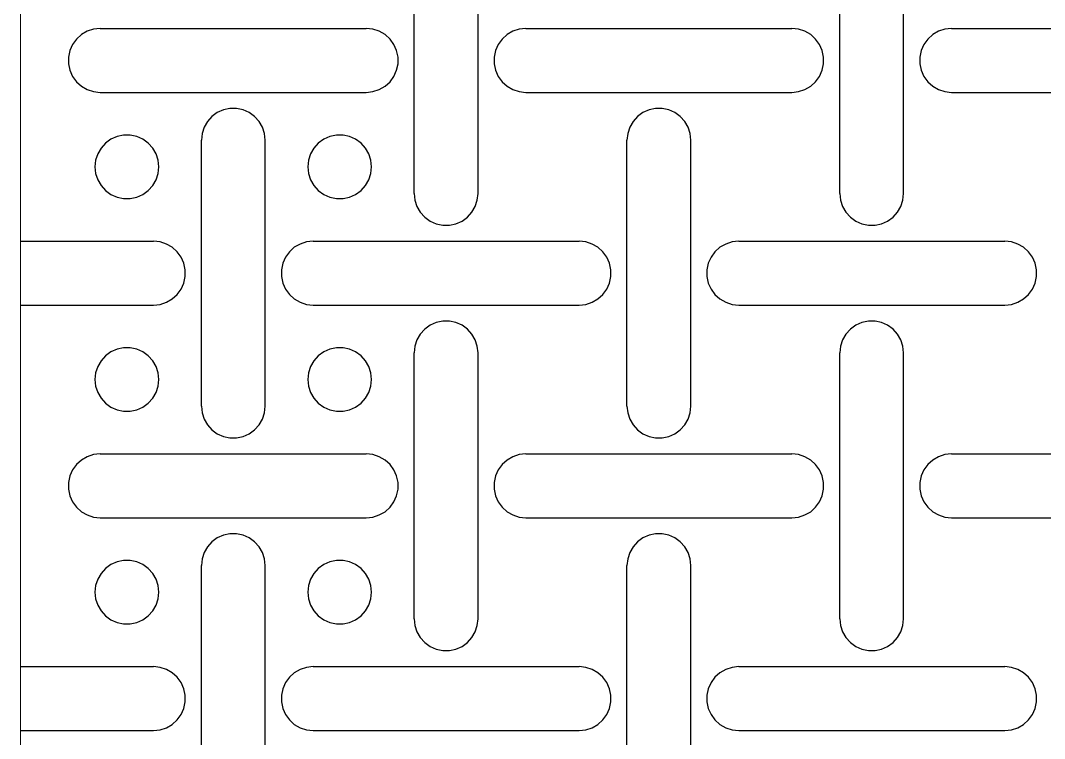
# Model space of a CAD drawing. Header units: metres. Extents: x 0 to 140, y -20 to 220.
# Drawn here: x 0 to 48.12, y 48.12 to 81.88 of the extents above; entities that cross this region are included whole.
import ezdxf

# ---------------------------------------------------------------- set-up
doc = ezdxf.new("R2010")
doc.units = ezdxf.units.M

msp = doc.modelspace()

# ---------------------------------------------------------------- linework, layer by layer
at = {"lineweight": 0}
msp.add_line((0, -20), (0, 220), dxfattribs=at)
for p, q in [((18.5, 73.75), (18.5, 86.25)), ((21.5, 73.75), (21.5, 86.25)), ((38.5, 73.75), (38.5, 86.25)), ((41.5, 73.75), (41.5, 86.25)), ((3.14, 81.37), (2.868, 81.214)), ((3.438, 81.467), (3.14, 81.37)), ((3.75, 81.5), (3.438, 81.467)), ((3.75, 81.5), (16.25, 81.5)), ((16.562, 81.467), (16.25, 81.5)), ((16.86, 81.37), (16.562, 81.467)), ((17.132, 81.214), (16.86, 81.37)), ((23.14, 81.37), (22.868, 81.214)), ((23.438, 81.467), (23.14, 81.37)), ((23.75, 81.5), (23.438, 81.467)), ((23.75, 81.5), (36.25, 81.5)), ((36.562, 81.467), (36.25, 81.5)), ((36.86, 81.37), (36.562, 81.467)), ((37.132, 81.214), (36.86, 81.37)), ((43.14, 81.37), (42.868, 81.214)), ((43.438, 81.467), (43.14, 81.37)), ((43.75, 81.5), (43.438, 81.467)), ((43.75, 81.5), (56.25, 81.5)), ((2.635, 81.004), (2.451, 80.75)), ((2.868, 81.214), (2.635, 81.004)), ((17.365, 81.004), (17.132, 81.214)), ((17.549, 80.75), (17.365, 81.004)), ((22.635, 81.004), (22.451, 80.75)), ((22.868, 81.214), (22.635, 81.004)), ((37.365, 81.004), (37.132, 81.214)), ((37.549, 80.75), (37.365, 81.004)), ((42.635, 81.004), (42.451, 80.75)), ((42.868, 81.214), (42.635, 81.004)), ((2.323, 80.464), (2.258, 80.157)), ((2.451, 80.75), (2.323, 80.464)), ((17.677, 80.464), (17.549, 80.75)), ((17.742, 80.157), (17.677, 80.464)), ((22.323, 80.464), (22.258, 80.157)), ((22.451, 80.75), (22.323, 80.464)), ((37.677, 80.464), (37.549, 80.75)), ((37.742, 80.157), (37.677, 80.464)), ((42.323, 80.464), (42.258, 80.157)), ((42.451, 80.75), (42.323, 80.464)), ((2.258, 80.157), (2.258, 79.843)), ((17.742, 79.843), (17.742, 80.157)), ((22.258, 80.157), (22.258, 79.843)), ((37.742, 79.843), (37.742, 80.157)), ((42.258, 80.157), (42.258, 79.843)), ((2.258, 79.843), (2.323, 79.536)), ((2.323, 79.536), (2.451, 79.25)), ((17.549, 79.25), (17.677, 79.536)), ((17.677, 79.536), (17.742, 79.843)), ((22.258, 79.843), (22.323, 79.536)), ((22.323, 79.536), (22.451, 79.25)), ((37.549, 79.25), (37.677, 79.536)), ((37.677, 79.536), (37.742, 79.843)), ((42.258, 79.843), (42.323, 79.536)), ((42.323, 79.536), (42.451, 79.25)), ((2.451, 79.25), (2.635, 78.996)), ((2.635, 78.996), (2.868, 78.786)), ((17.132, 78.786), (17.365, 78.996)), ((17.365, 78.996), (17.549, 79.25)), ((22.451, 79.25), (22.635, 78.996)), ((22.635, 78.996), (22.868, 78.786)), ((37.132, 78.786), (37.365, 78.996)), ((37.365, 78.996), (37.549, 79.25)), ((42.451, 79.25), (42.635, 78.996)), ((42.635, 78.996), (42.868, 78.786)), ((2.868, 78.786), (3.14, 78.63)), ((3.14, 78.63), (3.438, 78.533)), ((3.438, 78.533), (3.75, 78.5)), ((3.75, 78.5), (16.25, 78.5)), ((16.25, 78.5), (16.562, 78.533)), ((16.562, 78.533), (16.86, 78.63)), ((16.86, 78.63), (17.132, 78.786)), ((22.868, 78.786), (23.14, 78.63)), ((23.14, 78.63), (23.438, 78.533)), ((23.438, 78.533), (23.75, 78.5)), ((23.75, 78.5), (36.25, 78.5)), ((36.25, 78.5), (36.562, 78.533)), ((36.562, 78.533), (36.86, 78.63)), ((36.86, 78.63), (37.132, 78.786)), ((42.868, 78.786), (43.14, 78.63)), ((43.14, 78.63), (43.438, 78.533)), ((43.438, 78.533), (43.75, 78.5)), ((43.75, 78.5), (56.25, 78.5)), ((9.25, 77.549), (8.996, 77.365)), ((9.536, 77.677), (9.25, 77.549)), ((9.843, 77.742), (9.536, 77.677)), ((10.157, 77.742), (9.843, 77.742)), ((10.464, 77.677), (10.157, 77.742)), ((10.75, 77.549), (10.464, 77.677)), ((11.004, 77.365), (10.75, 77.549)), ((29.25, 77.549), (28.996, 77.365)), ((29.536, 77.677), (29.25, 77.549)), ((29.843, 77.742), (29.536, 77.677)), ((30.157, 77.742), (29.843, 77.742)), ((30.464, 77.677), (30.157, 77.742)), ((30.75, 77.549), (30.464, 77.677)), ((31.004, 77.365), (30.75, 77.549)), ((8.786, 77.132), (8.63, 76.86)), ((8.996, 77.365), (8.786, 77.132)), ((11.214, 77.132), (11.004, 77.365)), ((11.37, 76.86), (11.214, 77.132)), ((28.786, 77.132), (28.63, 76.86)), ((28.996, 77.365), (28.786, 77.132)), ((31.214, 77.132), (31.004, 77.365)), ((31.37, 76.86), (31.214, 77.132)), ((8.533, 76.562), (8.5, 76.25)), ((8.63, 76.86), (8.533, 76.562)), ((11.467, 76.562), (11.37, 76.86)), ((11.5, 76.25), (11.467, 76.562)), ((28.533, 76.562), (28.5, 76.25)), ((28.63, 76.86), (28.533, 76.562)), ((31.467, 76.562), (31.37, 76.86)), ((31.5, 76.25), (31.467, 76.562)), ((3.996, 76.115), (3.786, 75.882)), ((4.25, 76.299), (3.996, 76.115)), ((4.536, 76.427), (4.25, 76.299)), ((4.843, 76.492), (4.536, 76.427)), ((5.157, 76.492), (4.843, 76.492)), ((5.464, 76.427), (5.157, 76.492)), ((5.75, 76.299), (5.464, 76.427)), ((6.004, 76.115), (5.75, 76.299)), ((6.214, 75.882), (6.004, 76.115)), ((8.5, 63.75), (8.5, 76.25)), ((11.5, 63.75), (11.5, 76.25)), ((13.996, 76.115), (13.786, 75.882)), ((14.25, 76.299), (13.996, 76.115)), ((14.536, 76.427), (14.25, 76.299)), ((14.843, 76.492), (14.536, 76.427)), ((15.157, 76.492), (14.843, 76.492)), ((15.464, 76.427), (15.157, 76.492)), ((15.75, 76.299), (15.464, 76.427)), ((16.004, 76.115), (15.75, 76.299)), ((16.214, 75.882), (16.004, 76.115)), ((28.5, 63.75), (28.5, 76.25)), ((31.5, 63.75), (31.5, 76.25)), ((3.63, 75.61), (3.533, 75.312)), ((3.786, 75.882), (3.63, 75.61)), ((6.37, 75.61), (6.214, 75.882)), ((6.467, 75.312), (6.37, 75.61)), ((13.63, 75.61), (13.533, 75.312)), ((13.786, 75.882), (13.63, 75.61)), ((16.37, 75.61), (16.214, 75.882)), ((16.467, 75.312), (16.37, 75.61)), ((3.533, 75.312), (3.5, 75)), ((6.5, 75), (6.467, 75.312)), ((13.533, 75.312), (13.5, 75)), ((16.5, 75), (16.467, 75.312)), ((3.5, 75), (3.533, 74.688)), ((3.533, 74.688), (3.63, 74.39)), ((6.37, 74.39), (6.467, 74.688)), ((6.467, 74.688), (6.5, 75)), ((13.5, 75), (13.533, 74.688)), ((13.533, 74.688), (13.63, 74.39)), ((16.37, 74.39), (16.467, 74.688)), ((16.467, 74.688), (16.5, 75)), ((3.63, 74.39), (3.786, 74.118)), ((3.786, 74.118), (3.996, 73.885)), ((6.004, 73.885), (6.214, 74.118)), ((6.214, 74.118), (6.37, 74.39)), ((13.63, 74.39), (13.786, 74.118)), ((13.786, 74.118), (13.996, 73.885)), ((16.004, 73.885), (16.214, 74.118)), ((16.214, 74.118), (16.37, 74.39)), ((3.996, 73.885), (4.25, 73.701)), ((4.25, 73.701), (4.536, 73.573)), ((5.464, 73.573), (5.75, 73.701)), ((5.75, 73.701), (6.004, 73.885)), ((13.996, 73.885), (14.25, 73.701)), ((14.25, 73.701), (14.536, 73.573)), ((15.464, 73.573), (15.75, 73.701)), ((15.75, 73.701), (16.004, 73.885)), ((18.5, 73.75), (18.533, 73.438)), ((21.467, 73.438), (21.5, 73.75)), ((38.5, 73.75), (38.533, 73.438)), ((41.467, 73.438), (41.5, 73.75)), ((4.536, 73.573), (4.843, 73.508)), ((4.843, 73.508), (5.157, 73.508)), ((5.157, 73.508), (5.464, 73.573)), ((14.536, 73.573), (14.843, 73.508)), ((14.843, 73.508), (15.157, 73.508)), ((15.157, 73.508), (15.464, 73.573)), ((18.533, 73.438), (18.63, 73.14)), ((21.37, 73.14), (21.467, 73.438)), ((38.533, 73.438), (38.63, 73.14)), ((41.37, 73.14), (41.467, 73.438)), ((18.63, 73.14), (18.786, 72.868)), ((18.786, 72.868), (18.996, 72.635)), ((21.004, 72.635), (21.214, 72.868)), ((21.214, 72.868), (21.37, 73.14)), ((38.63, 73.14), (38.786, 72.868)), ((38.786, 72.868), (38.996, 72.635)), ((41.004, 72.635), (41.214, 72.868)), ((41.214, 72.868), (41.37, 73.14)), ((18.996, 72.635), (19.25, 72.451)), ((19.25, 72.451), (19.536, 72.323)), ((19.536, 72.323), (19.843, 72.258)), ((19.843, 72.258), (20.157, 72.258)), ((20.157, 72.258), (20.464, 72.323)), ((20.464, 72.323), (20.75, 72.451)), ((20.75, 72.451), (21.004, 72.635)), ((38.996, 72.635), (39.25, 72.451)), ((39.25, 72.451), (39.536, 72.323)), ((39.536, 72.323), (39.843, 72.258)), ((39.843, 72.258), (40.157, 72.258)), ((40.157, 72.258), (40.464, 72.323)), ((40.464, 72.323), (40.75, 72.451)), ((40.75, 72.451), (41.004, 72.635)), ((0, 71.5), (6.25, 71.5)), ((6.562, 71.467), (6.25, 71.5)), ((6.86, 71.37), (6.562, 71.467)), ((7.132, 71.214), (6.86, 71.37)), ((13.14, 71.37), (12.868, 71.214)), ((13.438, 71.467), (13.14, 71.37)), ((13.75, 71.5), (13.438, 71.467)), ((13.75, 71.5), (26.25, 71.5)), ((26.562, 71.467), (26.25, 71.5)), ((26.86, 71.37), (26.562, 71.467)), ((27.132, 71.214), (26.86, 71.37)), ((33.14, 71.37), (32.868, 71.214)), ((33.438, 71.467), (33.14, 71.37)), ((33.75, 71.5), (33.438, 71.467)), ((33.75, 71.5), (46.25, 71.5)), ((46.562, 71.467), (46.25, 71.5)), ((46.86, 71.37), (46.562, 71.467)), ((47.132, 71.214), (46.86, 71.37)), ((7.365, 71.004), (7.132, 71.214)), ((7.549, 70.75), (7.365, 71.004)), ((7.677, 70.464), (7.549, 70.75)), ((12.451, 70.75), (12.323, 70.464)), ((12.635, 71.004), (12.451, 70.75)), ((12.868, 71.214), (12.635, 71.004)), ((27.365, 71.004), (27.132, 71.214)), ((27.549, 70.75), (27.365, 71.004)), ((27.677, 70.464), (27.549, 70.75)), ((32.451, 70.75), (32.323, 70.464)), ((32.635, 71.004), (32.451, 70.75)), ((32.868, 71.214), (32.635, 71.004)), ((47.365, 71.004), (47.132, 71.214)), ((47.549, 70.75), (47.365, 71.004)), ((47.677, 70.464), (47.549, 70.75)), ((7.742, 70.157), (7.677, 70.464)), ((12.323, 70.464), (12.258, 70.157)), ((27.742, 70.157), (27.677, 70.464)), ((32.323, 70.464), (32.258, 70.157)), ((47.742, 70.157), (47.677, 70.464)), ((7.677, 69.536), (7.742, 69.843)), ((7.742, 69.843), (7.742, 70.157)), ((12.258, 70.157), (12.258, 69.843)), ((12.258, 69.843), (12.323, 69.536)), ((27.677, 69.536), (27.742, 69.843)), ((27.742, 69.843), (27.742, 70.157)), ((32.258, 70.157), (32.258, 69.843)), ((32.258, 69.843), (32.323, 69.536)), ((47.677, 69.536), (47.742, 69.843)), ((47.742, 69.843), (47.742, 70.157)), ((7.549, 69.25), (7.677, 69.536)), ((12.323, 69.536), (12.451, 69.25)), ((27.549, 69.25), (27.677, 69.536)), ((32.323, 69.536), (32.451, 69.25)), ((47.549, 69.25), (47.677, 69.536)), ((7.132, 68.786), (7.365, 68.996)), ((7.365, 68.996), (7.549, 69.25)), ((12.451, 69.25), (12.635, 68.996)), ((12.635, 68.996), (12.868, 68.786)), ((27.132, 68.786), (27.365, 68.996)), ((27.365, 68.996), (27.549, 69.25)), ((32.451, 69.25), (32.635, 68.996)), ((32.635, 68.996), (32.868, 68.786)), ((47.132, 68.786), (47.365, 68.996)), ((47.365, 68.996), (47.549, 69.25)), ((0, 68.5), (6.25, 68.5)), ((6.25, 68.5), (6.562, 68.533)), ((6.562, 68.533), (6.86, 68.63)), ((6.86, 68.63), (7.132, 68.786)), ((12.868, 68.786), (13.14, 68.63)), ((13.14, 68.63), (13.438, 68.533)), ((13.438, 68.533), (13.75, 68.5)), ((13.75, 68.5), (26.25, 68.5)), ((26.25, 68.5), (26.562, 68.533)), ((26.562, 68.533), (26.86, 68.63)), ((26.86, 68.63), (27.132, 68.786)), ((32.868, 68.786), (33.14, 68.63)), ((33.14, 68.63), (33.438, 68.533)), ((33.438, 68.533), (33.75, 68.5)), ((33.75, 68.5), (46.25, 68.5)), ((46.25, 68.5), (46.562, 68.533)), ((46.562, 68.533), (46.86, 68.63)), ((46.86, 68.63), (47.132, 68.786)), ((19.25, 67.549), (18.996, 67.365)), ((19.536, 67.677), (19.25, 67.549)), ((19.843, 67.742), (19.536, 67.677)), ((20.157, 67.742), (19.843, 67.742)), ((20.464, 67.677), (20.157, 67.742)), ((20.75, 67.549), (20.464, 67.677)), ((21.004, 67.365), (20.75, 67.549)), ((39.25, 67.549), (38.996, 67.365)), ((39.536, 67.677), (39.25, 67.549)), ((39.843, 67.742), (39.536, 67.677)), ((40.157, 67.742), (39.843, 67.742)), ((40.464, 67.677), (40.157, 67.742)), ((40.75, 67.549), (40.464, 67.677)), ((41.004, 67.365), (40.75, 67.549)), ((18.786, 67.132), (18.63, 66.86)), ((18.996, 67.365), (18.786, 67.132)), ((21.214, 67.132), (21.004, 67.365)), ((21.37, 66.86), (21.214, 67.132)), ((38.786, 67.132), (38.63, 66.86)), ((38.996, 67.365), (38.786, 67.132)), ((41.214, 67.132), (41.004, 67.365)), ((41.37, 66.86), (41.214, 67.132)), ((4.536, 66.427), (4.25, 66.299)), ((4.843, 66.492), (4.536, 66.427)), ((5.157, 66.492), (4.843, 66.492)), ((5.464, 66.427), (5.157, 66.492)), ((5.75, 66.299), (5.464, 66.427)), ((14.536, 66.427), (14.25, 66.299)), ((14.843, 66.492), (14.536, 66.427)), ((15.157, 66.492), (14.843, 66.492)), ((15.464, 66.427), (15.157, 66.492)), ((15.75, 66.299), (15.464, 66.427)), ((18.533, 66.562), (18.5, 66.25)), ((18.63, 66.86), (18.533, 66.562)), ((21.467, 66.562), (21.37, 66.86)), ((21.5, 66.25), (21.467, 66.562)), ((38.533, 66.562), (38.5, 66.25)), ((38.63, 66.86), (38.533, 66.562)), ((41.467, 66.562), (41.37, 66.86)), ((41.5, 66.25), (41.467, 66.562)), ((3.996, 66.115), (3.786, 65.882)), ((4.25, 66.299), (3.996, 66.115)), ((6.004, 66.115), (5.75, 66.299)), ((6.214, 65.882), (6.004, 66.115)), ((13.996, 66.115), (13.786, 65.882)), ((14.25, 66.299), (13.996, 66.115)), ((16.004, 66.115), (15.75, 66.299)), ((16.214, 65.882), (16.004, 66.115)), ((18.5, 53.75), (18.5, 66.25)), ((21.5, 53.75), (21.5, 66.25)), ((38.5, 53.75), (38.5, 66.25)), ((41.5, 53.75), (41.5, 66.25)), ((3.63, 65.61), (3.533, 65.312)), ((3.786, 65.882), (3.63, 65.61)), ((6.37, 65.61), (6.214, 65.882)), ((6.467, 65.312), (6.37, 65.61)), ((13.63, 65.61), (13.533, 65.312)), ((13.786, 65.882), (13.63, 65.61)), ((16.37, 65.61), (16.214, 65.882)), ((16.467, 65.312), (16.37, 65.61)), ((3.533, 65.312), (3.5, 65)), ((3.5, 65), (3.533, 64.688)), ((6.5, 65), (6.467, 65.312)), ((6.467, 64.688), (6.5, 65)), ((13.533, 65.312), (13.5, 65)), ((13.5, 65), (13.533, 64.688)), ((16.5, 65), (16.467, 65.312)), ((16.467, 64.688), (16.5, 65)), ((3.533, 64.688), (3.63, 64.39)), ((6.37, 64.39), (6.467, 64.688)), ((13.533, 64.688), (13.63, 64.39)), ((16.37, 64.39), (16.467, 64.688)), ((3.63, 64.39), (3.786, 64.118)), ((3.786, 64.118), (3.996, 63.885)), ((6.004, 63.885), (6.214, 64.118)), ((6.214, 64.118), (6.37, 64.39)), ((13.63, 64.39), (13.786, 64.118)), ((13.786, 64.118), (13.996, 63.885)), ((16.004, 63.885), (16.214, 64.118)), ((16.214, 64.118), (16.37, 64.39)), ((3.996, 63.885), (4.25, 63.701)), ((4.25, 63.701), (4.536, 63.573)), ((4.536, 63.573), (4.843, 63.508)), ((5.157, 63.508), (5.464, 63.573)), ((5.464, 63.573), (5.75, 63.701)), ((5.75, 63.701), (6.004, 63.885)), ((8.5, 63.75), (8.533, 63.438)), ((11.467, 63.438), (11.5, 63.75)), ((13.996, 63.885), (14.25, 63.701)), ((14.25, 63.701), (14.536, 63.573)), ((14.536, 63.573), (14.843, 63.508)), ((15.157, 63.508), (15.464, 63.573)), ((15.464, 63.573), (15.75, 63.701)), ((15.75, 63.701), (16.004, 63.885)), ((28.5, 63.75), (28.533, 63.438)), ((31.467, 63.438), (31.5, 63.75)), ((4.843, 63.508), (5.157, 63.508)), ((8.533, 63.438), (8.63, 63.14)), ((8.63, 63.14), (8.786, 62.868)), ((11.214, 62.868), (11.37, 63.14)), ((11.37, 63.14), (11.467, 63.438)), ((14.843, 63.508), (15.157, 63.508)), ((28.533, 63.438), (28.63, 63.14)), ((28.63, 63.14), (28.786, 62.868)), ((31.214, 62.868), (31.37, 63.14)), ((31.37, 63.14), (31.467, 63.438)), ((8.786, 62.868), (8.996, 62.635)), ((8.996, 62.635), (9.25, 62.451)), ((10.75, 62.451), (11.004, 62.635)), ((11.004, 62.635), (11.214, 62.868)), ((28.786, 62.868), (28.996, 62.635)), ((28.996, 62.635), (29.25, 62.451)), ((30.75, 62.451), (31.004, 62.635)), ((31.004, 62.635), (31.214, 62.868)), ((9.25, 62.451), (9.536, 62.323)), ((9.536, 62.323), (9.843, 62.258)), ((9.843, 62.258), (10.157, 62.258)), ((10.157, 62.258), (10.464, 62.323)), ((10.464, 62.323), (10.75, 62.451)), ((29.25, 62.451), (29.536, 62.323)), ((29.536, 62.323), (29.843, 62.258)), ((29.843, 62.258), (30.157, 62.258)), ((30.157, 62.258), (30.464, 62.323)), ((30.464, 62.323), (30.75, 62.451)), ((2.868, 61.214), (2.635, 61.004)), ((3.14, 61.37), (2.868, 61.214)), ((3.438, 61.467), (3.14, 61.37)), ((3.75, 61.5), (3.438, 61.467)), ((3.75, 61.5), (16.25, 61.5)), ((16.562, 61.467), (16.25, 61.5)), ((16.86, 61.37), (16.562, 61.467)), ((17.132, 61.214), (16.86, 61.37)), ((17.365, 61.004), (17.132, 61.214)), ((22.868, 61.214), (22.635, 61.004)), ((23.14, 61.37), (22.868, 61.214)), ((23.438, 61.467), (23.14, 61.37)), ((23.75, 61.5), (23.438, 61.467)), ((23.75, 61.5), (36.25, 61.5)), ((36.562, 61.467), (36.25, 61.5)), ((36.86, 61.37), (36.562, 61.467)), ((37.132, 61.214), (36.86, 61.37)), ((37.365, 61.004), (37.132, 61.214)), ((42.868, 61.214), (42.635, 61.004)), ((43.14, 61.37), (42.868, 61.214)), ((43.438, 61.467), (43.14, 61.37)), ((43.75, 61.5), (43.438, 61.467)), ((43.75, 61.5), (56.25, 61.5)), ((2.451, 60.75), (2.323, 60.464)), ((2.635, 61.004), (2.451, 60.75)), ((17.549, 60.75), (17.365, 61.004)), ((17.677, 60.464), (17.549, 60.75)), ((22.451, 60.75), (22.323, 60.464)), ((22.635, 61.004), (22.451, 60.75)), ((37.549, 60.75), (37.365, 61.004)), ((37.677, 60.464), (37.549, 60.75)), ((42.451, 60.75), (42.323, 60.464)), ((42.635, 61.004), (42.451, 60.75)), ((2.323, 60.464), (2.258, 60.157)), ((2.258, 60.157), (2.258, 59.843)), ((17.742, 60.157), (17.677, 60.464)), ((17.742, 59.843), (17.742, 60.157)), ((22.323, 60.464), (22.258, 60.157)), ((22.258, 60.157), (22.258, 59.843)), ((37.742, 60.157), (37.677, 60.464)), ((37.742, 59.843), (37.742, 60.157)), ((42.323, 60.464), (42.258, 60.157)), ((42.258, 60.157), (42.258, 59.843)), ((2.258, 59.843), (2.323, 59.536)), ((17.677, 59.536), (17.742, 59.843)), ((22.258, 59.843), (22.323, 59.536)), ((37.677, 59.536), (37.742, 59.843)), ((42.258, 59.843), (42.323, 59.536)), ((2.323, 59.536), (2.451, 59.25)), ((2.451, 59.25), (2.635, 58.996)), ((17.365, 58.996), (17.549, 59.25)), ((17.549, 59.25), (17.677, 59.536)), ((22.323, 59.536), (22.451, 59.25)), ((22.451, 59.25), (22.635, 58.996)), ((37.365, 58.996), (37.549, 59.25)), ((37.549, 59.25), (37.677, 59.536)), ((42.323, 59.536), (42.451, 59.25)), ((42.451, 59.25), (42.635, 58.996)), ((2.635, 58.996), (2.868, 58.786)), ((2.868, 58.786), (3.14, 58.63)), ((16.86, 58.63), (17.132, 58.786)), ((17.132, 58.786), (17.365, 58.996)), ((22.635, 58.996), (22.868, 58.786)), ((22.868, 58.786), (23.14, 58.63)), ((36.86, 58.63), (37.132, 58.786)), ((37.132, 58.786), (37.365, 58.996)), ((42.635, 58.996), (42.868, 58.786)), ((42.868, 58.786), (43.14, 58.63)), ((3.14, 58.63), (3.438, 58.533)), ((3.438, 58.533), (3.75, 58.5)), ((3.75, 58.5), (16.25, 58.5)), ((16.25, 58.5), (16.562, 58.533)), ((16.562, 58.533), (16.86, 58.63)), ((23.14, 58.63), (23.438, 58.533)), ((23.438, 58.533), (23.75, 58.5)), ((23.75, 58.5), (36.25, 58.5)), ((36.25, 58.5), (36.562, 58.533)), ((36.562, 58.533), (36.86, 58.63)), ((43.14, 58.63), (43.438, 58.533)), ((43.438, 58.533), (43.75, 58.5)), ((43.75, 58.5), (56.25, 58.5)), ((8.996, 57.365), (8.786, 57.132)), ((9.25, 57.549), (8.996, 57.365)), ((9.536, 57.677), (9.25, 57.549)), ((9.843, 57.742), (9.536, 57.677)), ((10.157, 57.742), (9.843, 57.742)), ((10.464, 57.677), (10.157, 57.742)), ((10.75, 57.549), (10.464, 57.677)), ((11.004, 57.365), (10.75, 57.549)), ((11.214, 57.132), (11.004, 57.365)), ((28.996, 57.365), (28.786, 57.132)), ((29.25, 57.549), (28.996, 57.365)), ((29.536, 57.677), (29.25, 57.549)), ((29.843, 57.742), (29.536, 57.677)), ((30.157, 57.742), (29.843, 57.742)), ((30.464, 57.677), (30.157, 57.742)), ((30.75, 57.549), (30.464, 57.677)), ((31.004, 57.365), (30.75, 57.549)), ((31.214, 57.132), (31.004, 57.365)), ((8.63, 56.86), (8.533, 56.562)), ((8.786, 57.132), (8.63, 56.86)), ((11.37, 56.86), (11.214, 57.132)), ((11.467, 56.562), (11.37, 56.86)), ((28.63, 56.86), (28.533, 56.562)), ((28.786, 57.132), (28.63, 56.86)), ((31.37, 56.86), (31.214, 57.132)), ((31.467, 56.562), (31.37, 56.86)), ((4.536, 56.427), (4.25, 56.299)), ((4.843, 56.492), (4.536, 56.427)), ((5.157, 56.492), (4.843, 56.492)), ((5.464, 56.427), (5.157, 56.492)), ((5.75, 56.299), (5.464, 56.427)), ((8.533, 56.562), (8.5, 56.25)), ((11.5, 56.25), (11.467, 56.562)), ((14.536, 56.427), (14.25, 56.299)), ((14.843, 56.492), (14.536, 56.427)), ((15.157, 56.492), (14.843, 56.492)), ((15.464, 56.427), (15.157, 56.492)), ((15.75, 56.299), (15.464, 56.427)), ((28.533, 56.562), (28.5, 56.25)), ((31.5, 56.25), (31.467, 56.562)), ((3.786, 55.882), (3.63, 55.61)), ((3.996, 56.115), (3.786, 55.882)), ((4.25, 56.299), (3.996, 56.115)), ((6.004, 56.115), (5.75, 56.299)), ((6.214, 55.882), (6.004, 56.115)), ((6.37, 55.61), (6.214, 55.882)), ((8.5, 43.75), (8.5, 56.25)), ((11.5, 43.75), (11.5, 56.25)), ((13.786, 55.882), (13.63, 55.61)), ((13.996, 56.115), (13.786, 55.882)), ((14.25, 56.299), (13.996, 56.115)), ((16.004, 56.115), (15.75, 56.299)), ((16.214, 55.882), (16.004, 56.115)), ((16.37, 55.61), (16.214, 55.882)), ((28.5, 43.75), (28.5, 56.25)), ((31.5, 43.75), (31.5, 56.25)), ((3.63, 55.61), (3.533, 55.312)), ((6.467, 55.312), (6.37, 55.61)), ((13.63, 55.61), (13.533, 55.312)), ((16.467, 55.312), (16.37, 55.61)), ((3.533, 55.312), (3.5, 55)), ((3.5, 55), (3.533, 54.688)), ((6.5, 55), (6.467, 55.312)), ((6.467, 54.688), (6.5, 55)), ((13.533, 55.312), (13.5, 55)), ((13.5, 55), (13.533, 54.688)), ((16.5, 55), (16.467, 55.312)), ((16.467, 54.688), (16.5, 55)), ((3.533, 54.688), (3.63, 54.39)), ((3.63, 54.39), (3.786, 54.118)), ((6.214, 54.118), (6.37, 54.39)), ((6.37, 54.39), (6.467, 54.688)), ((13.533, 54.688), (13.63, 54.39)), ((13.63, 54.39), (13.786, 54.118)), ((16.214, 54.118), (16.37, 54.39)), ((16.37, 54.39), (16.467, 54.688)), ((3.786, 54.118), (3.996, 53.885)), ((6.004, 53.885), (6.214, 54.118)), ((13.786, 54.118), (13.996, 53.885)), ((16.004, 53.885), (16.214, 54.118)), ((3.996, 53.885), (4.25, 53.701)), ((4.25, 53.701), (4.536, 53.573)), ((4.536, 53.573), (4.843, 53.508)), ((4.843, 53.508), (5.157, 53.508)), ((5.157, 53.508), (5.464, 53.573)), ((5.464, 53.573), (5.75, 53.701)), ((5.75, 53.701), (6.004, 53.885)), ((13.996, 53.885), (14.25, 53.701)), ((14.25, 53.701), (14.536, 53.573)), ((14.536, 53.573), (14.843, 53.508)), ((14.843, 53.508), (15.157, 53.508)), ((15.157, 53.508), (15.464, 53.573)), ((15.464, 53.573), (15.75, 53.701)), ((15.75, 53.701), (16.004, 53.885)), ((18.5, 53.75), (18.533, 53.438)), ((18.533, 53.438), (18.63, 53.14)), ((21.37, 53.14), (21.467, 53.438)), ((21.467, 53.438), (21.5, 53.75)), ((38.5, 53.75), (38.533, 53.438)), ((38.533, 53.438), (38.63, 53.14)), ((41.37, 53.14), (41.467, 53.438)), ((41.467, 53.438), (41.5, 53.75)), ((18.63, 53.14), (18.786, 52.868)), ((21.214, 52.868), (21.37, 53.14)), ((38.63, 53.14), (38.786, 52.868)), ((41.214, 52.868), (41.37, 53.14)), ((18.786, 52.868), (18.996, 52.635)), ((18.996, 52.635), (19.25, 52.451)), ((20.75, 52.451), (21.004, 52.635)), ((21.004, 52.635), (21.214, 52.868)), ((38.786, 52.868), (38.996, 52.635)), ((38.996, 52.635), (39.25, 52.451)), ((40.75, 52.451), (41.004, 52.635)), ((41.004, 52.635), (41.214, 52.868)), ((19.25, 52.451), (19.536, 52.323)), ((19.536, 52.323), (19.843, 52.258)), ((19.843, 52.258), (20.157, 52.258)), ((20.157, 52.258), (20.464, 52.323)), ((20.464, 52.323), (20.75, 52.451)), ((39.25, 52.451), (39.536, 52.323)), ((39.536, 52.323), (39.843, 52.258)), ((39.843, 52.258), (40.157, 52.258)), ((40.157, 52.258), (40.464, 52.323)), ((40.464, 52.323), (40.75, 52.451)), ((0, 51.5), (6.25, 51.5)), ((6.562, 51.467), (6.25, 51.5)), ((13.75, 51.5), (13.438, 51.467)), ((13.75, 51.5), (26.25, 51.5)), ((26.562, 51.467), (26.25, 51.5)), ((33.75, 51.5), (33.438, 51.467)), ((33.75, 51.5), (46.25, 51.5)), ((46.562, 51.467), (46.25, 51.5)), ((6.86, 51.37), (6.562, 51.467)), ((7.132, 51.214), (6.86, 51.37)), ((7.365, 51.004), (7.132, 51.214)), ((12.868, 51.214), (12.635, 51.004)), ((13.14, 51.37), (12.868, 51.214)), ((13.438, 51.467), (13.14, 51.37)), ((26.86, 51.37), (26.562, 51.467)), ((27.132, 51.214), (26.86, 51.37)), ((27.365, 51.004), (27.132, 51.214)), ((32.868, 51.214), (32.635, 51.004)), ((33.14, 51.37), (32.868, 51.214)), ((33.438, 51.467), (33.14, 51.37)), ((46.86, 51.37), (46.562, 51.467)), ((47.132, 51.214), (46.86, 51.37)), ((47.365, 51.004), (47.132, 51.214)), ((7.549, 50.75), (7.365, 51.004)), ((7.677, 50.464), (7.549, 50.75)), ((12.451, 50.75), (12.323, 50.464)), ((12.635, 51.004), (12.451, 50.75)), ((27.549, 50.75), (27.365, 51.004)), ((27.677, 50.464), (27.549, 50.75)), ((32.451, 50.75), (32.323, 50.464)), ((32.635, 51.004), (32.451, 50.75)), ((47.549, 50.75), (47.365, 51.004)), ((47.677, 50.464), (47.549, 50.75)), ((7.742, 50.157), (7.677, 50.464)), ((7.742, 49.843), (7.742, 50.157)), ((12.323, 50.464), (12.258, 50.157)), ((12.258, 50.157), (12.258, 49.843)), ((27.742, 50.157), (27.677, 50.464)), ((27.742, 49.843), (27.742, 50.157)), ((32.323, 50.464), (32.258, 50.157)), ((32.258, 50.157), (32.258, 49.843)), ((47.742, 50.157), (47.677, 50.464)), ((47.742, 49.843), (47.742, 50.157)), ((7.677, 49.536), (7.742, 49.843)), ((12.258, 49.843), (12.323, 49.536)), ((27.677, 49.536), (27.742, 49.843)), ((32.258, 49.843), (32.323, 49.536)), ((47.677, 49.536), (47.742, 49.843)), ((7.365, 48.996), (7.549, 49.25)), ((7.549, 49.25), (7.677, 49.536)), ((12.323, 49.536), (12.451, 49.25)), ((12.451, 49.25), (12.635, 48.996)), ((27.365, 48.996), (27.549, 49.25)), ((27.549, 49.25), (27.677, 49.536)), ((32.323, 49.536), (32.451, 49.25)), ((32.451, 49.25), (32.635, 48.996)), ((47.365, 48.996), (47.549, 49.25)), ((47.549, 49.25), (47.677, 49.536)), ((6.562, 48.533), (6.86, 48.63)), ((6.86, 48.63), (7.132, 48.786)), ((7.132, 48.786), (7.365, 48.996)), ((12.635, 48.996), (12.868, 48.786)), ((12.868, 48.786), (13.14, 48.63)), ((13.14, 48.63), (13.438, 48.533)), ((26.562, 48.533), (26.86, 48.63)), ((26.86, 48.63), (27.132, 48.786)), ((27.132, 48.786), (27.365, 48.996)), ((32.635, 48.996), (32.868, 48.786)), ((32.868, 48.786), (33.14, 48.63)), ((33.14, 48.63), (33.438, 48.533)), ((46.562, 48.533), (46.86, 48.63)), ((46.86, 48.63), (47.132, 48.786)), ((47.132, 48.786), (47.365, 48.996)), ((0, 48.5), (6.25, 48.5)), ((6.25, 48.5), (6.562, 48.533)), ((13.438, 48.533), (13.75, 48.5)), ((13.75, 48.5), (26.25, 48.5)), ((26.25, 48.5), (26.562, 48.533)), ((33.438, 48.533), (33.75, 48.5)), ((33.75, 48.5), (46.25, 48.5)), ((46.25, 48.5), (46.562, 48.533))]:
    msp.add_line(p, q)

doc.saveas('drawing.dxf')
